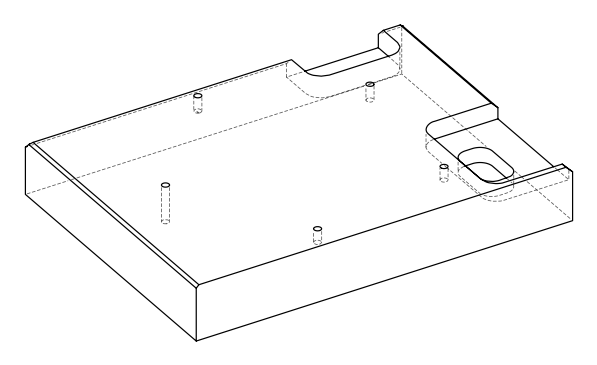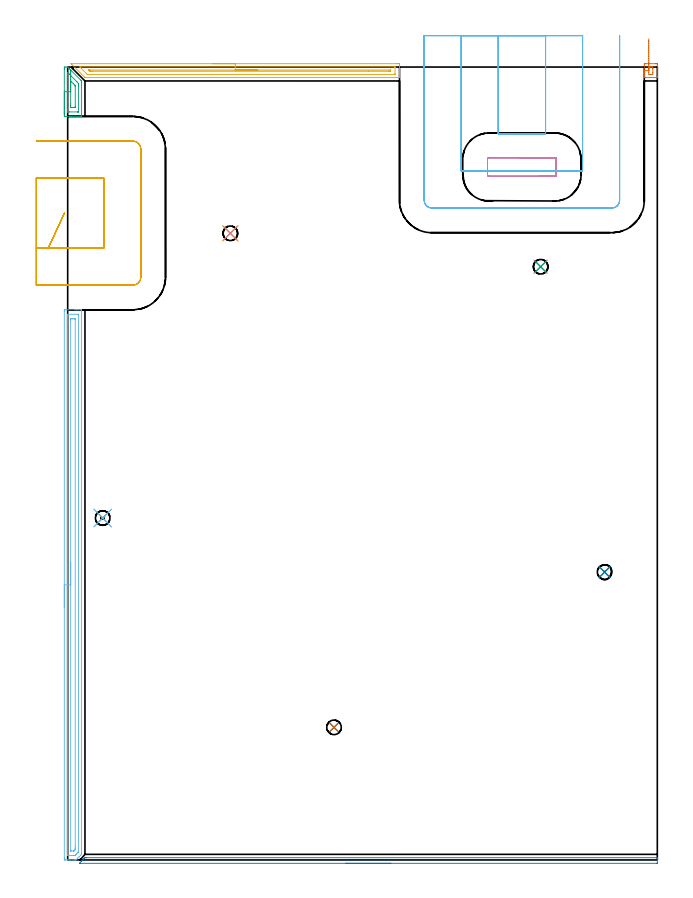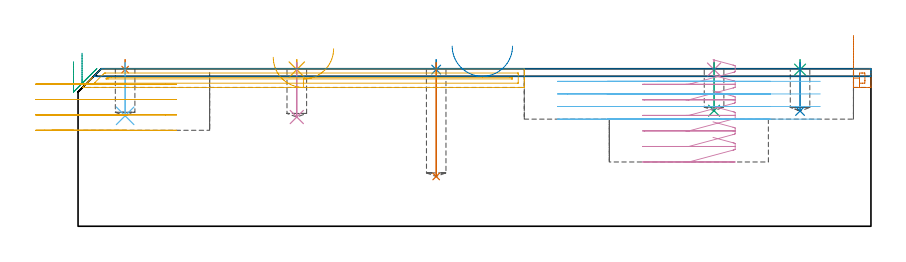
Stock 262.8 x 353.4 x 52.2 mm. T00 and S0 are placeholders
(PLAN: 18 operations, 3 tool changes, 24.4 min)
(1 SPOT_DRILL | STEP1POCKET | NXT0321_9005460120000 | 0.03 min | 1 mm3)
(2 SPOT_DRILL_1 | STEP1POCKET_1 | NXT0321_9005460120000 | 0.03 min | 1 mm3)
(3 SPOT_DRILL_2 | STEP1POCKET_2 | NXT0321_9005460120000 | 0.03 min | 0 mm3)
(4 SPOT_DRILL_3 | STEP1POCKET_3 | NXT0321_9005460120000 | 0.03 min | 1 mm3)
(5 SPOT_DRILL_4 | STEP1POCKET_4 | NXT0321_9005460120000 | 0.03 min | 0 mm3)
(6 DRILL_BLIND_HOLE_INTO_CENTER | STEP1POCKET | NXT0301_036 | 0.07 min | 487 mm3)
(7 DRILL_BLIND_HOLE_INTO_CENTER_1 | STEP1POCKET_1 | NXT0301_036 | 0.15 min | 1149 mm3)
(8 DRILL_BLIND_HOLE_INTO_CENTER_2 | STEP1POCKET_2 | NXT0301_036 | 0.07 min | 434 mm3)
(9 DRILL_BLIND_HOLE_INTO_CENTER_3 | STEP1POCKET_3 | NXT0301_036 | 0.07 min | 431 mm3)
(10 DRILL_BLIND_HOLE_INTO_CENTER_4 | STEP1POCKET_4 | NXT0301_036 | 0.07 min | 500 mm3)
(11 AREA_MILL | FG_CHAMFER_SURFACE | UGT0205_001 | 3.6 min | 2917 mm3)
(12 AREA_MILL_1 | FG_CHAMFER_SURFACE_1 | UGT0205_001 | 6.08 min | 7418 mm3)
(13 AREA_MILL_2 | FG_CHAMFER_SURFACE_2 | UGT0205_001 | 0.3 min | 185 mm3)
(14 AREA_MILL_3 | FG_CHAMFER_SURFACE_3 | UGT0205_001 | 2.21 min | 800 mm3)
(15 AREA_MILL_4 | FG_CHAMFER_SURFACE_4 | UGT0205_001 | 0.68 min | 686 mm3)
(16 MILL_RECTANGULAR_POCKET | POCKET_RECTANGULAR_STRAIGHT | UGT0201_105 | Follow Part, ap 5.5, ae 75% | 1.7 min | 45731 mm3)
(17 MILL_SLOT | SLOT_PARTIAL_RECTANGULAR | UGT0201_105 | Follow Part, ap 5.5, ae 75% | 3.12 min | 74516 mm3)
(18 MILL_SLOT_1 | SLOT_PARTIAL_RECTANGULAR_1 | UGT0201_105 | Follow Part, ap 5.5, ae 75% | 6.11 min | 108128 mm3)
(TOOL NXT0321_9005460120000 | NC Spot Drill, 142deg, 12mm, Carbide, Uncoated | D12 PA142 FL30 Z2)
(TOOL NXT0301_036 | Carbide Drill 6.5mm [860.1-0650-033A1-MM 2214] | D6.5 PA140 FL53 Z2)
(TOOL UGT0205_001 | Chamfer Mill 20 x 3 x 45 deg. | D20 FL50 Z2)
(TOOL UGT0201_105 | End Mill 22 mm | D22 FL25 Z2)
(OP 1 SPOT_DRILL)
G17 G21 G94 G90
T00 M6
G54
G17 G0 G90 X15.6 Y152.4 S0 M3
G43 Z62.2 H0
G94 G81 G98 Z51.92 F250. R55.2
G80
M5
M2
(OP 2 SPOT_DRILL_1)
G17 G21 G94 G90
T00 M6
G54
G17 G0 G90 X118.7 Y59.1 S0 M3
G43 Z62.2 H0
G94 G81 G98 Z51.92 F250. R55.2
G80
M5
M2
(OP 3 SPOT_DRILL_2)
G17 G21 G94 G90
T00 M6
G54
G17 G0 G90 X239.3 Y128.3 S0 M3
G43 Z62.2 H0
G94 G81 G98 Z51.92 F250. R55.2
G80
M5
M2
(OP 4 SPOT_DRILL_3)
G17 G21 G94 G90
T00 M6
G54
G17 G0 G90 X210.8 Y264.4 S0 M3
G43 Z62.2 H0
G94 G81 G98 Z51.92 F250. R55.2
G80
M5
M2
(OP 5 SPOT_DRILL_4)
G17 G21 G94 G90
T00 M6
G54
G17 G0 G90 X72.5 Y279.3 S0 M3
G43 Z62.2 H0
G94 G81 G98 Z51.92 F250. R55.2
G80
M5
M2
(OP 6 DRILL_BLIND_HOLE_INTO_CENTER)
G17 G21 G94 G90
T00 M6
G54
G17 G0 G90 X15.6 Y152.4 S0 M3
G43 Z62.2 H1
G94 G81 G98 Z36.6 F250. R54.2
G80
M5
M2
(OP 7 DRILL_BLIND_HOLE_INTO_CENTER_1)
G17 G21 G94 G90
T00 M6
G54
G17 G0 G90 X118.7 Y59.1 S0 M3
G43 Z62.2 H1
G94 G81 G98 Z16.5 F250. R54.2
G80
M5
M2
(OP 8 DRILL_BLIND_HOLE_INTO_CENTER_2)
G17 G21 G94 G90
T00 M6
G54
G17 G0 G90 X239.3 Y128.3 S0 M3
G43 Z62.2 H1
G94 G81 G98 Z38.2 F250. R54.2
G80
M5
M2
(OP 9 DRILL_BLIND_HOLE_INTO_CENTER_3)
G17 G21 G94 G90
T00 M6
G54
G17 G0 G90 X210.8 Y264.4 S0 M3
G43 Z62.2 H1
G94 G81 G98 Z38.3 F250. R54.2
G80
M5
M2
(OP 10 DRILL_BLIND_HOLE_INTO_CENTER_4)
G17 G21 G94 G90
T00 M6
G54
G17 G0 G90 X72.5 Y279.3 S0 M3
G43 Z62.2 H1
G94 G81 G98 Z36.2 F250. R54.2
G80
M5
M2
(OP 11 AREA_MILL)
G17 G21 G94 G90
T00 M6
G54
G17 G0 G90 X64.7 Y354.9 S1061 M3
G43 Z62.2 H0
Z56.
G94 G1 X64.738 Z55.128 F250.
X64.852 Z54.263
X65.041 Z53.412
X65.303 Z52.58
X65.637 Z51.774
X66.04 Z51.
X66.508 Z50.264
X67.04 Z49.572
X67.629 Z48.929
X68.272 Z48.34
X68.964 Z47.808
X69.7 Z47.34
X70.474 Z46.937
X71.28 Z46.603
X72.112 Z46.341
X72.964 Z46.152
X73.828 Z46.038
X74.7 Z46.
X146.856
X147.315 Y354.899 Z46.001
X147.769 Y354.894 Z46.003
X147.891 Y354.891 Z46.005
X147.9 Y354.445 Z46.451
Y352.682 Z48.213
Y352.076 Z48.821
Y351.8 Z49.097
Y351.194 Z49.703
Y350.918 Z49.978
Y350.367 Z50.533
Y350.037 Z50.863
Y349.155 Z51.744
X147.899 Y348.983 Z51.916
X147.89 Y348.706 Z52.193
X147.761 Y348.7 Z52.2
X7.874
X7.704 Y348.704 Z52.189
X7.697 Y348.706 Z52.187
X7.504 Y348.896 Z52.004
X1.639 Y354.761 Z46.137
X1.523 Y354.886 Z46.012
X1.514 Y354.898 Z46.001
X1.639 Y354.9 Z46.
X74.7
Y353.486 Z47.414
X145.612 Y353.485 Z47.415
X145.89 Y353.479 Z47.421
X145.896 Y353.391 Z47.509
X145.9 Y353.201 Z47.699
X145.899 Y350.556 Z50.344
X145.89 Y350.193 Z50.707
X145.88 Y350.121 Z50.779
X145.837 Y350.117 Z50.783
X145.736 Y350.115 Z50.785
X9.134
X8.932 Y350.121 Z50.779
X8.726 Y350.136 Z50.764
X8.322 Y350.529 Z50.371
X5.649 Y353.201 Z47.699
X5.463 Y353.392 Z47.508
X5.386 Y353.476 Z47.424
X5.649 Y353.484 Z47.416
X5.728 Y353.486 Z47.414
X74.7
Y352.072 Z48.828
X143.751 Y352.071 Z48.829
X143.843 Y352.07 Z48.83
X143.875 Y352.068 Z48.832
X143.886 Y352.066 Z48.834
X143.89 Y352.045 Z48.855
X143.895 Y351.947 Z48.953
X143.897 Y351.8 Z49.1
X143.893 Y351.66 Z49.24
X143.879 Y351.535 Z49.365
X143.751 Y351.534 Z49.366
X143.134 Y351.529 Z49.371
X134.058 Y351.528 Z49.372
X10.995 Y351.529 Z49.371
X10.377 Y351.53 Z49.37
X10.104 Y351.532 Z49.368
X9.83 Y351.536 Z49.364
X9.767 Y351.543 Z49.357
X9.729 Y351.578 Z49.322
X9.652 Y351.651 Z49.249
X9.502 Y351.8 Z49.1
X9.306 Y352.002 Z48.898
X9.247 Y352.064 Z48.836
X9.372 Y352.067 Z48.833
X9.555 Y352.07 Z48.83
X9.83 Y352.071 Z48.829
X10.104 Y352.072 Z48.828
X74.7
X75.572 Z48.867
X76.436 Z48.98
X77.288 Z49.169
X78.12 Z49.432
X78.926 Z49.765
X79.7 Z50.168
X80.436 Z50.637
X81.128 Z51.168
X81.771 Z51.757
X82.36 Z52.401
X82.892 Z53.093
X83.36 Z53.828
X83.763 Z54.602
X84.097 Z55.408
X84.359 Z56.24
X84.548 Z57.092
X84.662 Z57.957
X84.7 Z58.828
G0 Z62.2
M5
M2
(OP 12 AREA_MILL_1)
G17 G21 G94 G90
T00 M6
G54
G17 G0 G90 X-1.5 Y112.6 S1061 M3
G43 Z62.2 H0
Z54.5
G94 G1 Y112.638 Z53.628 F250.
Y112.752 Z52.764
Y112.941 Z51.912
Y113.203 Z51.08
Y113.537 Z50.274
Y113.94 Z49.5
Y114.408 Z48.764
Y114.94 Z48.072
Y115.529 Z47.429
Y116.172 Z46.84
Y116.864 Z46.308
Y117.6 Z45.84
Y118.374 Z45.437
Y119.18 Z45.103
Y120.012 Z44.841
Y120.863 Z44.652
Y121.728 Z44.538
Y122.6 Z44.5
X-1.499 Y244.578 Z44.501
X-1.497 Y244.936
X-1.493 Y245.19 Z44.504
X-1.148 Y245.2 Z44.85
X3.224 Z49.219
X3.757 Z49.753
X4.099 Z50.095
X4.631 Z50.627
X4.973 Z50.968
X5.658 Z51.657
X5.924 Z51.924
X6.064 Y245.198 Z52.056
X6.198 Y245.19 Z52.189
X6.2 Y245.025 Z52.2
Y3.303
X6.194 Y2.498 Z52.192
X6.11 Y2.409 Z52.108
X5.951 Y2.25 Z51.95
X5.664 Y1.962 Z51.66
X5.054 Y1.354 Z51.053
X4.322 Y0.622 Z50.321
X4.099 Y0.399 Z50.099
X3.873 Y0.175 Z49.873
X3.698 Y0.01 Z49.698
X3.662 Y0.007 Z49.661
X3.319 Y0. Z49.319
X3.034 Z49.034
X2.35 Z48.345
X1.134 Z47.13
X0.601 Z46.596
X-0.007 Z45.988
X-1.063 Z44.933
X-1.148 Y0.002 Z44.848
X-1.493 Y0.01 Z44.504
X-1.497 Y0.265 Z44.501
X-1.5 Y0.622 Z44.5
Y0.982
Y122.6
X-0.086 Z45.914
X-0.085 Y242.599 Z45.915
X-0.084 Y242.791 Z45.916
X-0.08 Y243.141 Z45.92
X-0.079 Y243.178 Z45.921
X-0.038 Y243.19 Z45.962
X0.068 Y243.195 Z46.068
X0.202 Y243.199 Z46.202
X4.573 Y243.2 Z50.573
X4.733 Y243.197 Z50.733
X4.765 Y243.194 Z50.765
X4.776 Y243.19 Z50.776
X4.779 Y243.182 Z50.779
X4.782 Y243.144 Z50.782
X4.785 Y242.983 Z50.785
Y3.845
X4.784 Y3.67 Z50.784
X4.781 Y3.582 Z50.781
X4.779 Y3.543 Z50.779
X4.76 Y3.521 Z50.76
X4.551 Y3.303 Z50.551
X3.881 Y2.631 Z49.881
X3.657 Y2.409 Z49.657
X3.433 Y2.195 Z49.433
X3.224 Y2.01 Z49.224
X2.748 Y2.003 Z48.748
X2.35 Y2.001 Z48.35
X1.876 Y2. Z47.876
X0.601 Z46.601
X0.127 Z46.127
X-0.033 Y2.003 Z45.967
X-0.065 Y2.006 Z45.935
X-0.076 Y2.01 Z45.924
X-0.079 Y2.018 Z45.921
X-0.082 Y2.056 Z45.918
X-0.085 Y2.217 Z45.915
X-0.086 Y122.6 Z45.914
X1.328 Z47.328
X1.329 Y240.26 Z47.329
X1.332 Y241.004 Z47.332
X1.335 Y241.148 Z47.335
X1.338 Y241.19 Z47.338
X1.38 Y241.193 Z47.38
X1.476 Y241.196 Z47.476
X2.158 Y241.2 Z48.158
X2.35 Z48.35
X3.033 Z49.033
X3.224 Y241.199 Z49.224
X3.288 Y241.197 Z49.288
X3.339 Y241.192 Z49.339
X3.365 Y241.188 Z49.365
X3.366 Y241.153 Z49.366
X3.37 Y241.004 Z49.37
X3.371 Y240.854 Z49.371
X3.372 Y5.833 Z49.372
X3.37 Y5.09 Z49.37
X3.369 Y4.942 Z49.369
X3.365 Y4.79 Z49.365
X3.349 Y4.56 Z49.349
X3.224 Y4.428 Z49.224
X3.111 Y4.312 Z49.111
X2.996 Y4.196 Z48.996
X2.863 Y4.069 Z48.863
X2.815 Y4.026 Z48.815
X2.787 Y4.01 Z48.787
X2.734 Y4.007 Z48.734
X2.541 Y4.001 Z48.541
X1.476 Z47.476
X1.412 Y4.003 Z47.412
X1.361 Y4.008 Z47.361
X1.335 Y4.012 Z47.335
X1.334 Y4.046 Z47.334
X1.33 Y4.196 Z47.33
X1.329 Y4.346 Z47.329
X1.328 Y122.6 Z47.328
Y123.472 Z47.367
Y124.336 Z47.48
Y125.188 Z47.669
Y126.02 Z47.932
Y126.826 Z48.265
Y127.6 Z48.668
Y128.336 Z49.137
Y129.028 Z49.668
Y129.671 Z50.257
Y130.26 Z50.901
Y130.791 Z51.593
Y131.26 Z52.328
Y131.663 Z53.102
Y131.997 Z53.908
Y132.259 Z54.74
Y132.448 Z55.592
Y132.562 Z56.457
Y132.6 Z57.328
G0 Z62.2
M5
M2
(OP 13 AREA_MILL_2)
G17 G21 G94 G90
T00 M6
G54
G17 G0 G90 X257. Y351.799 S1061 M3
G43 Z63.241 H0
G94 G1 Y351.209 Z62.597 F250.
Y350.678 Z61.905
Y350.21 Z61.169
Y349.807 Z60.396
Y349.473 Z59.59
Y349.211 Z58.758
Y349.022 Z57.906
Y348.908 Z57.041
Y348.87 Z56.169
Y348.908 Z55.298
Y349.022 Z54.433
Y349.211 Z53.581
Y349.474 Z52.749
Y349.808 Z51.943
Y350.211 Z51.169
Y350.679 Z50.434
Y351.211 Z49.742
Y351.8 Z49.099
X257.001 Y354.445 Z46.454
X257.004 Y354.893 Z46.007
X257.068 Y354.896 Z46.004
X257.29 Y354.9 Z46.
X262.061
X262.51 Y354.899 Z46.001
X262.732 Y354.896 Z46.004
X262.795 Y354.893 Z46.007
X262.8 Y354.445 Z46.454
X262.799 Y349.002 Z51.894
X262.79 Y348.705 Z52.191
X262.51 Y348.7 Z52.2
X257.29
X257.01 Y348.705 Z52.191
X257. Y349.003 Z51.893
Y351.8 Z49.099
X259. Z49.1
Y352.682 Z48.218
X259.001 Y352.712 Z48.188
X259.03 Y353.479 Z47.421
X259.111 Y353.481 Z47.419
X259.9 Y353.485 Z47.415
X259.977
X260.77 Y353.479 Z47.421
X260.799 Y352.682 Z48.218
X260.8 Y352.652 Z48.248
X260.799 Y350.888 Z50.012
X260.77 Y350.121 Z50.779
X260.689 Y350.119 Z50.781
X259.9 Y350.115 Z50.785
X259.823
X259.03 Y350.121 Z50.779
X259.001 Y350.918 Z49.982
X259. Y350.948 Z49.952
Y351.8 Z49.1
Y352.443 Z48.511
Y353.135 Z47.98
X258.999 Y353.871 Z47.511
Y354.645 Z47.108
Y355.451 Z46.774
X258.998 Y356.283 Z46.512
Y357.135 Z46.323
Y358. Z46.209
X258.997 Y358.871 Z46.171
Y359.743 Z46.209
Y360.608 Z46.323
X258.996 Y361.459 Z46.512
Y362.291 Z46.774
Y363.097 Z47.108
X258.995 Y363.871 Z47.511
Y364.607 Z47.98
Y365.299 Z48.511
X258.994 Y365.942 Z49.1
G0 Z62.2
M5
M2
(OP 14 AREA_MILL_3)
G17 G21 G94 G90
T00 M6
G54
G17 G0 G90 X144. Y-1.5 S1061 M3
G43 Z62.2 H0
Z59.7
G94 G1 X143.962 Z58.828 F250.
X143.848 Z57.964
X143.659 Z57.112
X143.397 Z56.28
X143.063 Z55.474
X142.66 Z54.7
X142.192 Z53.964
X141.661 Z53.272
X141.071 Z52.629
X140.428 Z52.04
X139.736 Z51.509
X139. Z51.04
X138.226 Z50.637
X137.42 Z50.303
X136.588 Z50.041
X135.737 Z49.852
X134.872 Z49.738
X134. Z49.7
X5.687
X5.37 Y-1.498 Z49.702
X5.218 Y-1.495 Z49.705
X5.208 Y-1.492 Z49.706
X6.157 Y-0.542 Z50.656
X6.264 Y-0.435 Z50.762
X7.157 Y0.458 Z51.656
X7.324 Y0.626 Z51.821
X7.604 Y0.903 Z52.101
X7.698 Y0.994 Z52.192
X8.497 Y1. Z52.2
X262.63
X262.79 Y0.998 Z52.188
X262.797 Y0.86 Z52.052
X262.8 Y0.715 Z51.914
Y0.417 Z51.617
Y-0.25 Z50.945
X262.799 Y-1.459 Z49.738
X262.797 Y-1.491 Z49.705
X262.439 Y-1.5 Z49.7
X134.
X133.129 Z49.738
X132.264 Z49.852
X131.412 Z50.041
X130.58 Z50.303
X129.774 Z50.637
X129. Z51.04
X128.264 Z51.509
X127.572 Z52.04
X126.929 Z52.629
X126.34 Z53.272
X125.809 Z53.964
X125.34 Z54.7
X124.937 Z55.474
X124.603 Z56.28
X124.341 Z57.112
X124.152 Z57.964
X124.038 Z58.828
X124. Z59.7
G0 Z62.2
M5
M2
(OP 15 AREA_MILL_4)
G17 G21 G94 G90
T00 M6
G54
G17 G0 G90 X-1.5 Y332.4 S1061 M3
G43 Z62.2 H0
Z54.5
G94 G1 Y332.438 Z53.628 F250.
Y332.552 Z52.763
Y332.741 Z51.912
Y333.003 Z51.08
Y333.337 Z50.274
Y333.74 Z49.5
Y334.208 Z48.764
Y334.74 Z48.072
Y335.329 Z47.429
Y335.972 Z46.84
Y336.664 Z46.308
Y337.4 Z45.84
Y338.174 Z45.437
Y338.98 Z45.103
Y339.812 Z44.841
Y340.663 Z44.652
Y341.528 Z44.538
Y342.4 Z44.5
Y352.439
X-1.499 Y352.964 Z44.501
X-1.497 Y353.14 Z44.503
X-1.493 Y353.391 Z44.507
X-1.148 Y353.4 Z44.852
X-0.261 Z45.739
X-0.045 Y353.398 Z45.951
X-0.001 Y353.39 Z45.996
X0.1 Y353.301 Z46.099
X0.601 Y352.8 Z46.598
X1.084 Y352.316 Z47.084
X1.476 Y351.926 Z47.472
X5.848 Y347.554 Z51.844
X6.105 Y347.294 Z52.103
X6.194 Y347.202 Z52.192
X6.2 Y346.802 Z52.2
Y331.836
X6.193 Y331.41 Z52.193
X5.851 Y331.4 Z51.851
X1.484 Z47.484
X0.601 Z46.594
X-1.062 Z44.932
X-1.148 Y331.402 Z44.847
X-1.49 Y331.409 Z44.505
X-1.494 Y331.487 Z44.502
X-1.499 Y331.836 Z44.501
X-1.5 Y332.191 Z44.5
Y342.4
X-0.086 Z45.914
X-0.085 Y350.134 Z45.915
Y350.323
X-0.079 Y351.008 Z45.921
X0.61 Y350.34 Z46.61
X4.147 Y346.802 Z50.147
X4.779 Y346.117 Z50.779
X4.781 Y345.921 Z50.781
X4.786 Y345.23 Z50.786
Y345.041
X4.785 Y333.597 Z50.785
X4.782 Y333.425 Z50.782
X4.78 Y333.412 Z50.78
X4.723 Y333.406 Z50.723
X4.619 Y333.401 Z50.619
X4.489 Y333.4 Z50.489
X4.294 Z50.294
X0.796 Z46.796
X-0.079 Y333.401 Z45.921
X-0.082 Y333.403 Z45.918
X-0.084 Y333.406 Z45.916
X-0.085 Y333.597 Z45.915
X-0.086 Y334.288 Z45.914
Y342.4
X1.328 Z47.328
X1.329 Y346.802 Z47.329
Y346.95
X1.331 Y347.098 Z47.331
X1.333 Y347.139 Z47.333
X1.335 Y347.152 Z47.335
X1.34 Y347.149 Z47.34
X1.4 Y347.096 Z47.4
X1.476 Y347.024 Z47.476
X2.579 Y345.921 Z48.579
X3.224 Y345.27 Z49.224
X3.336 Y345.151 Z49.336
X3.362 Y345.122 Z49.362
X3.366 Y345.089 Z49.366
X3.368 Y345.041 Z49.368
X3.371 Y344.894 Z49.371
Y335.941
X3.368 Y335.645 Z49.368
X3.365 Y335.448 Z49.365
X3.361 Y335.408 Z49.361
X3.353 Y335.406 Z49.353
X3.328 Y335.403 Z49.328
X3.224 Y335.4 Z49.224
X3.182 Z49.182
X2.308 Z48.308
X1.476 Y335.405 Z47.476
X1.425 Y335.408 Z47.425
X1.335 Y335.454 Z47.335
X1.333 Y335.501 Z47.333
X1.329 Y336.238 Z47.329
Y336.386
X1.328 Y337.118 Z47.328
Y342.4
Y343.272 Z47.367
Y344.136 Z47.48
Y344.988 Z47.669
Y345.82 Z47.932
X1.329 Y346.626 Z48.265
Y347.4 Z48.668
Y348.136 Z49.137
Y348.828 Z49.668
Y349.471 Z50.257
Y350.06 Z50.901
Y350.591 Z51.593
Y351.06 Z52.329
Y351.463 Z53.102
Y351.797 Z53.908
Y352.059 Z54.74
Y352.248 Z55.592
Y352.362 Z56.457
Y352.4 Z57.329
G0 Z62.2
M5
M2
(OP 16 MILL_RECTANGULAR_POCKET)
G17 G21 G94 G90
T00 M6
G54
G17 G0 G90 X210.439 Y304.7 S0 M3
G43 Z62.2 H0
Z55.2
G94 G1 X217.1 Z53.415 F250.
X217.184 Z53.393
X217.408 Y304.766 Z53.33
X217.599 Y304.901 Z53.267
X217.734 Y305.092 Z53.205
X217.8 Y305.316 Z53.142
Y312.384 Z51.248
X217.734 Y312.608 Z51.186
X217.599 Y312.799 Z51.123
X217.408 Y312.934 Z51.06
X217.184 Y313. Z50.998
X217.1 Z50.975
X202.45 Z47.05
X187.8 F500.
G3 X187.1 Y312.3 R0.7
G1 Y305.4
G3 X187.8 Y304.7 R0.7
G1 X217.1
G3 X217.8 Y305.4 R0.7
G1 Y312.3
G3 X217.1 Y313. R0.7
G1 X202.45
X201.45
G0 X210.439 Y304.7 Z50.05
G1 X217.1 Z48.265 F250.
X217.184 Z48.243
X217.408 Y304.766 Z48.18
X217.599 Y304.901 Z48.117
X217.734 Y305.092 Z48.055
X217.8 Y305.316 Z47.992
Y312.384 Z46.098
X217.734 Y312.608 Z46.036
X217.599 Y312.799 Z45.973
X217.408 Y312.934 Z45.91
X217.184 Y313. Z45.848
X217.1 Z45.825
X202.45 Z41.9
X187.8 F500.
G3 X187.1 Y312.3 R0.7
G1 Y305.4
G3 X187.8 Y304.7 R0.7
G1 X217.1
G3 X217.8 Y305.4 R0.7
G1 Y312.3
G3 X217.1 Y313. R0.7
G1 X202.45
X201.45
G0 X210.439 Y304.7 Z44.9
G1 X217.1 Z43.115 F250.
X217.184 Z43.093
X217.408 Y304.766 Z43.03
X217.599 Y304.901 Z42.967
X217.734 Y305.092 Z42.905
X217.8 Y305.316 Z42.842
Y312.384 Z40.948
X217.734 Y312.608 Z40.886
X217.599 Y312.799 Z40.823
X217.408 Y312.934 Z40.761
X217.184 Y313. Z40.698
X217.1 Z40.675
X202.45 Z36.75
X187.8 F500.
G3 X187.1 Y312.3 R0.7
G1 Y305.4
G3 X187.8 Y304.7 R0.7
G1 X217.1
G3 X217.8 Y305.4 R0.7
G1 Y312.3
G3 X217.1 Y313. R0.7
G1 X202.45
X201.45
G0 X210.439 Y304.7 Z39.75
G1 X217.1 Z37.965 F250.
X217.184 Z37.943
X217.408 Y304.766 Z37.88
X217.599 Y304.901 Z37.817
X217.734 Y305.092 Z37.755
X217.8 Y305.316 Z37.692
Y312.384 Z35.798
X217.734 Y312.608 Z35.736
X217.599 Y312.799 Z35.673
X217.408 Y312.934 Z35.611
X217.184 Y313. Z35.548
X217.1 Z35.525
X202.45 Z31.6
X187.8 F500.
G3 X187.1 Y312.3 R0.7
G1 Y305.4
G3 X187.8 Y304.7 R0.7
G1 X217.1
G3 X217.8 Y305.4 R0.7
G1 Y312.3
G3 X217.1 Y313. R0.7
G1 X202.45
X201.45
G0 X210.439 Y304.7 Z34.6
G1 X217.1 Z32.815 F250.
X217.184 Z32.793
X217.408 Y304.766 Z32.73
X217.599 Y304.901 Z32.667
X217.734 Y305.092 Z32.605
X217.8 Y305.316 Z32.542
Y312.384 Z30.648
X217.734 Y312.608 Z30.586
X217.599 Y312.799 Z30.523
X217.408 Y312.934 Z30.461
X217.184 Y313. Z30.398
X217.1 Z30.375
X202.45 Z26.45
X187.8 F500.
G3 X187.1 Y312.3 R0.7
G1 Y305.4
G3 X187.8 Y304.7 R0.7
G1 X217.1
G3 X217.8 Y305.4 R0.7
G1 Y312.3
G3 X217.1 Y313. R0.7
G1 X202.45
X201.45
G0 X210.439 Y304.7 Z29.45
G1 X217.1 Z27.665 F250.
X217.184 Z27.643
X217.408 Y304.766 Z27.58
X217.599 Y304.901 Z27.517
X217.734 Y305.092 Z27.455
X217.8 Y305.316 Z27.392
Y312.384 Z25.498
X217.734 Y312.608 Z25.436
X217.599 Y312.799 Z25.373
X217.408 Y312.934 Z25.311
X217.184 Y313. Z25.248
X217.1 Z25.225
X202.45 Z21.3
X187.8 F500.
G3 X187.1 Y312.3 R0.7
G1 Y305.4
G3 X187.8 Y304.7 R0.7
G1 X217.1
G3 X217.8 Y305.4 R0.7
G1 Y312.3
G3 X217.1 Y313. R0.7
G1 X202.45
X201.45
G0 Z62.2
M5
M2
(OP 17 MILL_SLOT)
G17 G21 G94 G90
T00 M6
G54
G17 G0 G90 X-14. Y272.7 S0 M3
G43 Z62.2 H0
Z47.1
G94 G1 X-11. F250.
X-8.662 F500.
X-1.445 Y288.3
X-8.662 Y272.7
X16.1
Y303.9
X-11.
X-14. F250.
Y256.2
X-11.
X29. F500.
G3 X32.6 Y259.8 R3.6
G1 Y316.8
G3 X29. Y320.4 R3.6
G1 X-11.
X-14. F250.
G0 Y272.7 Z42.
G1 X-11.
X-8.662 F500.
X-1.445 Y288.3
X-8.662 Y272.7
X16.1
Y303.9
X-11.
X-14. F250.
Y256.2
X-11.
X29. F500.
G3 X32.6 Y259.8 R3.6
G1 Y316.8
G3 X29. Y320.4 R3.6
G1 X-11.
X-14. F250.
G0 Y272.7 Z36.9
G1 X-11.
X-8.662 F500.
X-1.445 Y288.3
X-8.662 Y272.7
X16.1
Y303.9
X-11.
X-14. F250.
Y256.2
X-11.
X29. F500.
G3 X32.6 Y259.8 R3.6
G1 Y316.8
G3 X29. Y320.4 R3.6
G1 X-11.
X-14. F250.
G0 Y272.7 Z31.8
G1 X-11.
X-8.662 F500.
X-1.445 Y288.3
X-8.662 Y272.7
X16.1
Y303.9
X-11.
X-14. F250.
Y256.2
X-11.
X29. F500.
G3 X32.6 Y259.8 R3.6
G1 Y316.8
G3 X29. Y320.4 R3.6
G1 X-11.
X-14. F250.
G0 Z62.2
M5
M2
(OP 18 MILL_SLOT_1)
G17 G21 G94 G90
T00 M6
G54
G17 G0 G90 X191.9 Y367.4 S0 M3
G43 Z62.2 H0
Z48.025
G94 G1 Y364.4 F250.
Y323.6 F500.
X213.
Y364.4
Y367.4 F250.
X175.4
Y364.4
Y307.1 F500.
X187.1
X190.1 F250.
X214.8 F500.
X217.8 F250.
X229.5 F500.
Y364.4
Y367.4 F250.
X158.9
Y364.4
Y294. F500.
G3 X162.3 Y290.6 R3.4
G1 X242.6
G3 X246. Y294. R3.4
G1 Y364.4
Y367.4 F250.
G0 X191.9 Z43.85
G1 Y364.4
Y323.6 F500.
X213.
Y364.4
Y367.4 F250.
X175.4
Y364.4
Y307.1 F500.
X187.1
X190.1 F250.
X214.8 F500.
X217.8 F250.
X229.5 F500.
Y364.4
Y367.4 F250.
X158.9
Y364.4
Y294. F500.
G3 X162.3 Y290.6 R3.4
G1 X242.6
G3 X246. Y294. R3.4
G1 Y364.4
Y367.4 F250.
G0 X191.9 Z39.675
G1 Y364.4
Y323.6 F500.
X213.
Y364.4
Y367.4 F250.
X175.4
Y364.4
Y307.1 F500.
X187.1
X190.1 F250.
X214.8 F500.
X217.8 F250.
X229.5 F500.
Y364.4
Y367.4 F250.
X158.9
Y364.4
Y294. F500.
G3 X162.3 Y290.6 R3.4
G1 X242.6
G3 X246. Y294. R3.4
G1 Y364.4
Y367.4 F250.
G0 X191.9 Z35.5
G1 Y364.4
Y323.6 F500.
X213.
Y364.4
Y367.4 F250.
X175.4
Y364.4
Y307.1 F500.
X187.1
X190.1 F250.
X214.8 F500.
X217.8 F250.
X229.5 F500.
Y364.4
Y367.4 F250.
X158.9
Y364.4
Y294. F500.
G3 X162.3 Y290.6 R3.4
G1 X242.6
G3 X246. Y294. R3.4
G1 Y364.4
Y367.4 F250.
G0 Z62.2
M5
M2
